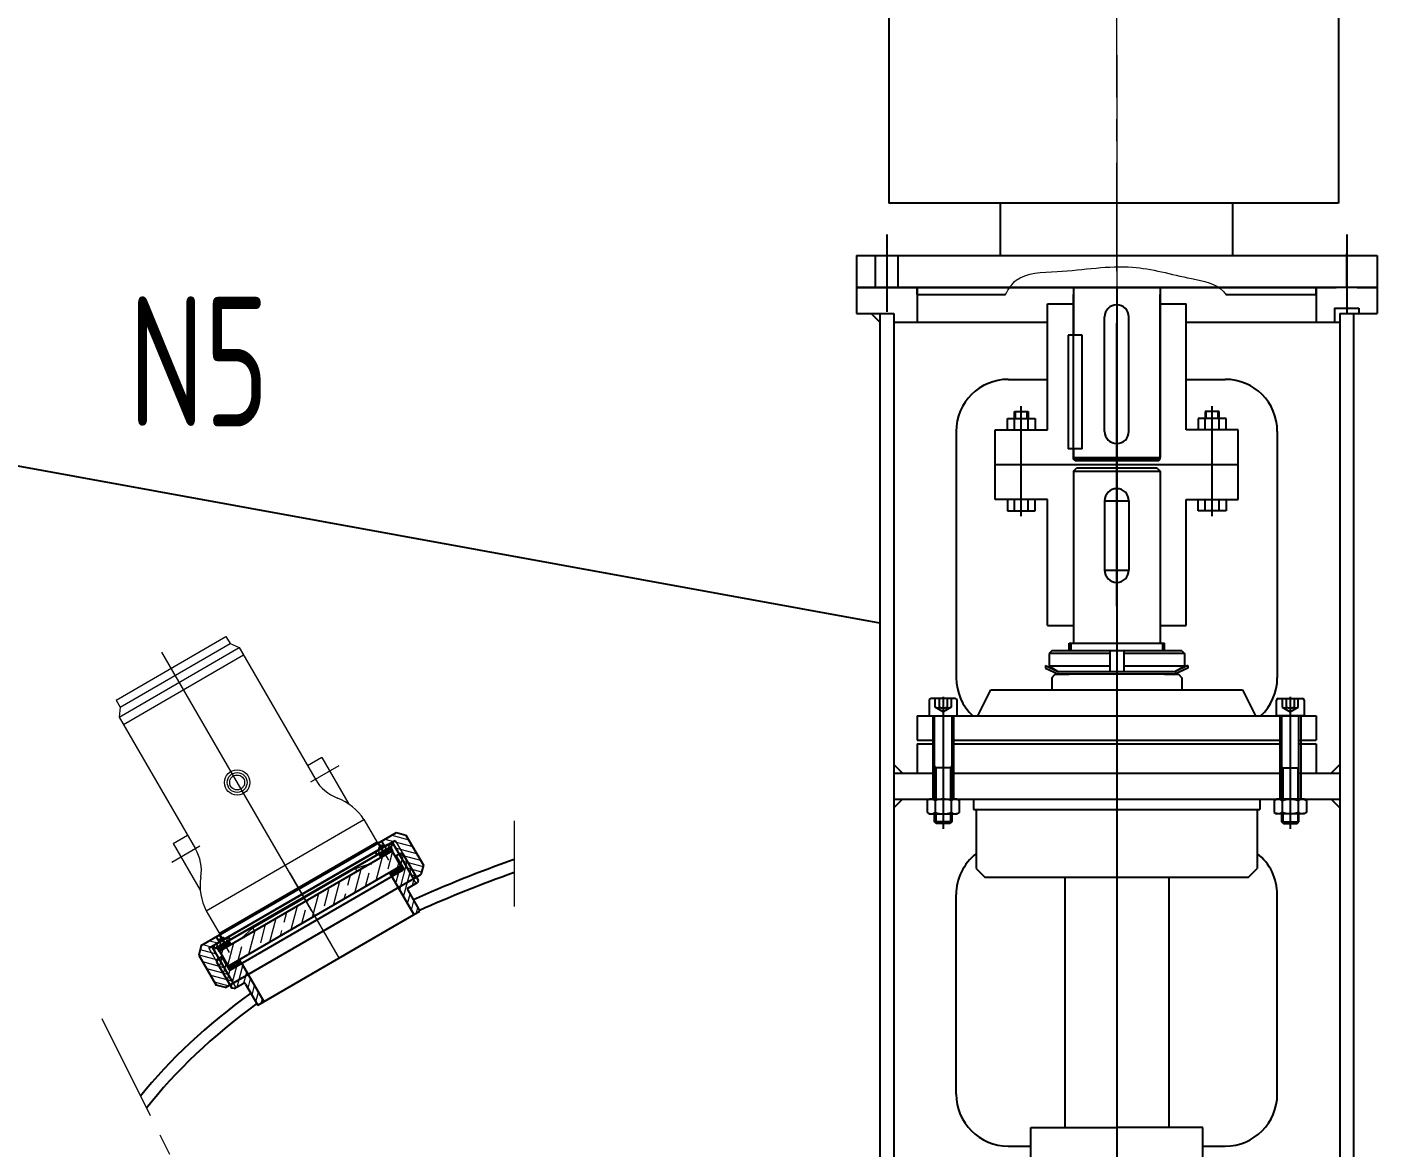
# Model space of a CAD drawing. Header units: millimetres. Extents: x -10 to 6019072, y -115569 to 2.
# Drawn here: x 6007641 to 6008426, y -108500 to -107854 of the extents above; entities that cross this region are included whole.
import ezdxf
from ezdxf.enums import TextEntityAlignment as Align

# ---------------------------------------------------------------- set-up
doc = ezdxf.new("R2010")
doc.units = ezdxf.units.MM
doc.header["$LTSCALE"] = 1000
for name, pattern in [('ACAD_ISO10W100', [18, 12, -3, 0, -3]), ('CENTER', [2, 1.25, -0.25, 0.25, -0.25]), ('CENTERX2', [4, 2.5, -0.5, 0.5, -0.5]), ('DASHED', [0.75, 0.5, -0.25]), ('PHANTOM', [2.5, 1.25, -0.25, 0.25, -0.25, 0.25, -0.25])]:
    doc.linetypes.add(name, pattern=pattern)
doc.layers.get('0').update_dxf_attribs({"lineweight": 25})
for name, color, linetype in [('00', 7, 'Continuous'), ('2', 2, 'DASHED'), ('3', 3, 'Continuous'), ('item', 7, 'Continuous'), ('Layer2', 1, 'ACAD_ISO10W100'), ('Layer3', 2, 'Continuous')]:
    doc.layers.add(name, color=color, linetype=linetype)
for name, color, linetype, lineweight in [('1', 1, 'Continuous', 18), ('1轮廓实线层', 7, 'Continuous', 25), ('3中心线层', 1, 'CENTER', 9), ('4虚线层', 6, 'DASHED', 9), ('5剖面线层', 2, 'Continuous', 9), ('7标注层', 4, 'Continuous', 15), ('9双点划线层', 6, 'PHANTOM', 9), ('CERT', 1, 'CENTERX2', 18), ('FULL', 7, 'Continuous', 25)]:
    doc.layers.add(name, color=color, linetype=linetype, lineweight=lineweight)
doc.styles.add('hz shx', font='gbenor.shx', dxfattribs={"bigfont": 'gbcbig.shx'})
doc.styles.get("Standard").update_dxf_attribs({"font": 'gbenor.shx', "width": 0.707, "bigfont": 'gbcbig.shx'})
doc.dimstyles.new('STANDARD$0', dxfattribs={"dimscale": 50, "dimtxt": 1.5, "dimasz": 1, "dimexe": 0.5, "dimexo": 0.5, "dimgap": 0.5, "dimtad": 1, "dimdec": 1, "dimdsep": 46, "dimtxsty": 'Standard', "dimcen": 0.09, "dimclrd": 2, "dimclre": 2, "dimclrt": 2, "dimadec": 0, "dimazin": 0, "dimtfac": 1, "dimtdec": 1, "dimtmove": 0, "dimatfit": 3, "dimfxl": 0, "dimtolj": 1, "dimtzin": 0, "dimlwd": 13, "dimlwe": 13, "dimarcsym": 0})

# ---------------------------------------------------------------- blocks, each defined once
blk = doc.blocks.new('*U335', base_point=(-71.32, 721.79))
at = {"layer": '00', "color": 4}
for p, q in [((-70.6, 731.03), (-71.32, 729.79)), ((-63.63, 731.03), (-70.6, 731.03)), ((-63.63, 731.03), (-62.92, 729.79)), ((-71.32, 729.79), (-71.32, 713.79)), ((-63.63, 726.41), (-70.6, 726.41)), ((-62.92, 729.79), (-62.92, 713.79)), ((-63.63, 717.17), (-70.6, 717.17)), ((-70.6, 712.55), (-71.32, 713.79)), ((-63.63, 712.55), (-70.6, 712.55)), ((-63.63, 712.55), (-62.92, 713.79))]:
    blk.add_line(p, q, dxfattribs=at)
for centre, radius, start, end in [((-67.23, 728.72), 4.09, 154.38414, 214.38424), ((-67.01, 728.72), 4.09, 325.61576, 25.61586), ((-56.03, 721.79), 15.29, 162.41205, 197.58795), ((-78.2, 721.79), 15.29, 342.41205, 17.58795), ((-67.23, 714.86), 4.09, 145.61576, 205.61586), ((-67.01, 714.86), 4.09, 334.38414, 34.38424)]:
    blk.add_arc(centre, radius, start, end, dxfattribs=at)
at = {"layer": '3', "color": 1}
for q in [(-73, 721.79), (-61.24, 721.79)]:
    blk.add_line((-61.24, 721.79), q, dxfattribs=at)
blk = doc.blocks.new('*U336', base_point=(-82.18, 738.88))
at = {"layer": '00', "color": 4}
for p, q in [((-94.18, 776.38), (-92.68, 777.88)), ((-92.68, 777.88), (-92.68, 771.07)), ((-92.68, 777.88), (-85.36, 777.88)), ((-85.36, 777.88), (-82.18, 772.38)), ((-85.36, 777.88), (-85.36, 771.07)), ((-94.18, 776.38), (-94.18, 701.38)), ((-92.68, 771.07), (-92.68, 767.47)), ((-85.36, 771.07), (-85.36, 767.47)), ((-82.18, 772.38), (-82.18, 705.38)), ((-92.68, 767.47), (-92.68, 742.88)), ((-85.36, 767.47), (-85.36, 742.88)), ((-94.18, 742.88), (-82.18, 742.88)), ((-94.18, 734.88), (-82.18, 734.88)), ((-92.68, 734.88), (-92.68, 710.28)), ((-85.36, 734.88), (-85.36, 710.28)), ((-92.68, 710.28), (-92.68, 706.68)), ((-92.68, 706.68), (-92.68, 699.88)), ((-85.36, 710.28), (-85.36, 706.68)), ((-85.36, 706.68), (-85.36, 699.88)), ((-85.36, 706.68), (-85.36, 706.68)), ((-94.18, 701.38), (-92.68, 699.88)), ((-92.68, 699.88), (-85.36, 699.88)), ((-85.36, 699.88), (-82.18, 705.38))]:
    blk.add_line(p, q, dxfattribs=at)
at = {"layer": '3', "color": 1}
blk.add_line((-97.78, 738.88), (-78.58, 738.88), dxfattribs=at)
blk = doc.blocks.new('*D518')
at = {"layer": '5剖面线层', "color": 2, "lineweight": 13, "transparency": 16777216}
for p, q in [((6008104.62, -107267.35), (6006719.7, -107267.35)), ((6006744.7, -107317.35), (6006744.7, -111935.65)), ((6007628.56, -111985.65), (6006719.7, -111985.65))]:
    blk.add_line(p, q, dxfattribs=at)
at = {"layer": '5剖面线层', "color": 2, "transparency": 16777216}
for points in [[(6006736.37, -107317.35), (6006753.03, -107317.35), (6006744.7, -107267.35)], [(6006736.37, -111935.65), (6006753.03, -111935.65), (6006744.7, -111985.65)]]:
    blk.add_solid(points, dxfattribs=at)
at = {"layer": 'Defpoints', "color": 0, "transparency": 16777216}
for p in [(6008129.62, -107267.35), (6006744.7, -111985.65), (6007653.56, -111985.65)]:
    blk.add_point(p, dxfattribs=at)
at = {"layer": '5剖面线层', "color": 2, "transparency": 16777216, "insert": (6006682.2, -109626.5), "char_height": 75, "attachment_point": 5, "rotation": 90}
blk.add_mtext('\\A1;4718.3', dxfattribs=at)
blk = doc.blocks.new('A$C5CCE1A5E')
blk.add_open_spline([(96.89, 96), (98.52, 99.26), (104.82, 108.65), (134.43, 108.62), (167.35, 114.88), (198.15, 105.74), (218.97, 102.32), (223.26, 96.65), (223.7, 96)], degree=3, knots=[8.69001, 8.69001, 8.69001, 8.69001, 19.311308, 43.444759, 86.947399, 121.571506, 141.205273, 143.601837, 143.601837, 143.601837, 143.601837])
at = {"layer": 'Layer3'}
for p, q in [((0, 815.35), (21.6, 836.95)), ((21.6, 836.95), (296.64, 836.95)), ((296.64, 836.95), (318.24, 815.35)), ((0, 815.35), (0, 676.19)), ((318.24, 815.35), (318.24, 676.19)), ((106.12, 552.48), (106.12, 690.26)), ((222.05, 690.26), (106.12, 690.26)), ((222.05, 552.48), (222.05, 690.26)), ((0, 676.19), (106.12, 676.19)), ((3.25, 676.19), (3.25, 331.71)), ((34.41, 331.71), (34.41, 676.19)), ((84.6, 331.71), (84.6, 676.19)), ((222.05, 676.19), (318.24, 676.19)), ((233.64, 331.71), (233.64, 676.19)), ((283.82, 331.71), (283.82, 676.19)), ((314.98, 676.19), (314.98, 331.71)), ((106.12, 552.48), (222.05, 552.48)), ((139.38, 331.71), (139.38, 552.48)), ((178.86, 331.71), (178.86, 552.48)), ((3.25, 331.71), (314.98, 331.71)), ((29.59, 309.17), (29.59, 331.71)), ((288.64, 309.17), (288.64, 331.71)), ((11.16, 290.44), (11.16, 309.17)), ((11.16, 309.17), (307.08, 309.17)), ((307.08, 290.44), (307.08, 309.17)), ((11.16, 290.44), (272.08, 290.44)), ((307.08, 290.44), (159.12, 290.44)), ((29.52, 277.45), (29.52, 148.54)), ((29.52, 277.45), (288.72, 277.45)), ((288.72, 277.45), (288.72, 148.54)), ((41.38, 148.54), (29.52, 148.54)), ((288.72, 148.54), (41.38, 148.54)), ((93.95, 118.5), (93.95, 148.54)), ((227.91, 118.5), (227.91, 148.54)), ((10.93, 118.5), (310.93, 118.5)), ((10.93, 118.5), (10.93, 100)), ((21.93, 100), (21.93, 118.5)), ((34.93, 100), (34.93, 118.5)), ((310.93, 118.5), (310.93, 100)), ((45.93, 100), (10.93, 100)), ((45.93, 100), (34.93, 100)), ((45.93, 100), (45.93, 96)), ((45.93, 96), (96.89, 96)), ((219.78, 100), (99.22, 100)), ((135.93, 100), (135.93, 72.5)), ((185.93, 100), (185.93, 2)), ((223.7, 96), (275.93, 96)), ((310.93, 100), (275.93, 100)), ((310.93, 100), (275.93, 100)), ((275.93, 100), (275.93, 96)), ((275.93, 99), (275.93, 96)), ((132.93, 72.5), (132.93, 7)), ((140.93, 72.5), (132.93, 72.5)), ((140.93, 7), (140.93, 72.5)), ((140.93, 7), (132.93, 7)), ((135.93, 7), (135.93, 2)), ((135.93, 2), (137.93, 0)), ((135.93, 2), (185.93, 2)), ((183.93, 0), (137.93, 0)), ((183.93, 0), (137.93, 0)), ((185.93, 2), (183.93, 0))]:
    blk.add_line(p, q, dxfattribs=at)
for points in [[(51.08, 277.45), (51.08, 290.44), (267.16, 290.44)], [(267.16, 277.45), (267.16, 290.44), (51.08, 290.44)]]:
    blk.add_lwpolyline(points, dxfattribs=at)
at = {"layer": 'Layer3', "insert": (141.52, 571.3), "char_height": 43.2, "width": 252, "attachment_point": 1, "rotation": 90, "line_spacing_factor": 1.2, "style": 'hz shx'}
blk.add_mtext('{\\fSwis721 BdCnOul BT|b0|i0|c0|p82;SEW}', dxfattribs=at)
blk = doc.blocks.new('A$C7A2A278A')
at = {"layer": '5剖面线层', "ltscale": 0.2}
h = blk.add_hatch(dxfattribs=at)
h.set_pattern_fill('ANSI31', color=256, angle=90, style=0)
h.set_pattern_definition([(135, (-20158.9476, -10049.5517), (-2.24506403, -2.24506403), [])])
h.paths.add_polyline_path([(7, 42.73), (14, 42.73), (14, 46.23), (4, 46.23), (0, 42.23), (0, 22.23), (4, 18.23), (7, 18.23)])
h.paths.add_polyline_path([(7, 18.23), (9, 18.23), (9, 42.73), (7, 42.73)], flags=17)
h.paths.add_polyline_path([(129, 18.23), (131, 18.23), (131, 42.73), (129, 42.73)])
h.paths.add_polyline_path([(131, 18.23), (134, 18.23), (138, 22.23), (138, 42.23), (134, 46.23), (124, 46.23), (124, 42.73), (131, 42.73)])
at = {"layer": '7标注层', "ltscale": 0.2}
for p, q in [((7, 42.73), (7, 18.23)), ((131, 42.73), (131, 18.23))]:
    blk.add_line(p, q, dxfattribs=at)
at = {"layer": 'CERT', "ltscale": 0.25}
blk.add_line((69, 56.78), (69, 0), dxfattribs=at)
at = {"layer": 'FULL'}
for p, q in [((4, 46.23), (0, 42.23)), ((0, 42.23), (0, 22.23)), ((4, 46.23), (134, 46.23)), ((7, 42.73), (131, 42.73)), ((9, 42.73), (9, 18.23)), ((14, 46.23), (14, 42.73)), ((124, 46.23), (124, 42.73)), ((129, 42.73), (129, 18.23)), ((134, 46.23), (138, 42.23)), ((138, 42.23), (138, 22.23)), ((4, 18.23), (0, 22.23)), ((4, 18.23), (134, 18.23)), ((138, 22.23), (134, 18.23))]:
    blk.add_line(p, q, dxfattribs=at)
blk = doc.blocks.new('A$C3FC10D66')
at = {"layer": '5剖面线层', "ltscale": 0.2}
h = blk.add_hatch(dxfattribs=at)
h.set_pattern_fill('ANSI31', color=256, scale=0.5, style=0)
h.set_pattern_definition([(45, (-20471.7862, -10076.5613), (-1.12253202, 1.12253202), [])])
h.paths.add_polyline_path([(6, 6.03), (6, 9.53, 0.414214), (4.5, 8.03), (0, 8.03), (0, 6.03)])
h.paths.add_polyline_path([(10, 6.03), (10, 8.03), (7.5, 8.03, 0.414214), (6, 9.53), (6, 6.03)])
h.paths.add_polyline_path([(108, 8.03), (108, 6.03), (112.02, 6.03), (112.02, 9.53, 0.418491), (110.5, 8.03)])
h.paths.add_polyline_path([(118, 6.03), (118, 8.03), (113.5, 8.03, 0.409949), (112.02, 9.53), (112.02, 6.03)])
at = {"layer": 'CERT', "ltscale": 0.25}
for p, q in [((6, 12.27), (6, 0)), ((59, 13.04), (59, 0.77)), ((112.02, 12.27), (112.02, 0))]:
    blk.add_line(p, q, dxfattribs=at)
at = {"layer": 'FULL'}
for p, q in [((0, 8.03), (4.5, 8.03)), ((0, 6.03), (0, 8.03)), ((7.5, 8.03), (110.5, 8.03)), ((10, 6.03), (10, 8.03)), ((108, 6.03), (108, 8.03)), ((113.5, 8.03), (118, 8.03)), ((118, 6.03), (118, 8.03)), ((0, 6.03), (118, 6.03))]:
    blk.add_line(p, q, dxfattribs=at)
for centre, start in [((6, 8.03), 0), ((112, 8.03), 360)]:
    blk.add_arc(centre, 1.5, start, 180, dxfattribs=at)
blk = doc.blocks.new('A$C40E8631B')
at = {"layer": '4虚线层', "ltscale": 0.2}
for p, q in [((21.51, 8.09), (12.58, 6.22)), ((21.51, 6.22), (21.51, 8.09)), ((21.51, 8.09), (55.69, 8.09)), ((89.87, 8.09), (55.69, 8.09)), ((89.87, 6.22), (89.87, 8.09)), ((89.87, 8.09), (98.8, 6.22))]:
    blk.add_line(p, q, dxfattribs=at)
at = {"layer": '7标注层', "ltscale": 0.2}
for p, q in [((19.1, 161.22), (92.28, 161.22)), ((19.1, 161.22), (19.1, 156.59)), ((92.28, 161.22), (92.28, 156.59)), ((19.1, 156.59), (15.69, 151.96)), ((15.69, 151.96), (15.69, 64.22)), ((15.69, 151.96), (95.69, 151.96)), ((15.69, 151.96), (15.69, 146.98)), ((19.1, 156.59), (92.28, 156.59)), ((92.28, 156.59), (95.69, 151.96)), ((95.69, 151.96), (95.69, 63.44)), ((95.69, 151.96), (95.69, 146.98)), ((15.69, 146.98), (95.69, 146.98)), ((6.19, 73.22), (6.19, 42.1)), ((6.19, 73.22), (15.69, 73.22)), ((105.19, 73.22), (95.69, 73.22)), ((105.19, 73.22), (105.19, 42.1)), ((3.19, 30.12), (3.19, 6.22)), ((3.19, 30.12), (108.19, 30.12)), ((108.19, 30.12), (108.19, 6.22)), ((3.19, 15.34), (108.19, 15.34)), ((3.19, 6.22), (108.19, 6.22)), ((16.82, 6.22), (22.59, 6.22))]:
    blk.add_line(p, q, dxfattribs=at)
for radius in [7.31, 5.71, 4.29]:
    blk.add_circle((55.69, 85.22), radius, dxfattribs=at)
for centre, radius, start, end in [((-8.61, 63.83), 24.3, 320.71203, 0.91131), ((119.99, 63.83), 24.3, 179.08869, 219.28797), ((34.48, 28.65), 31.33, 140.81603, 177.30418), ((76.89, 28.65), 31.33, 2.69582, 39.18397)]:
    blk.add_arc(centre, radius, start, end, dxfattribs=at)
at = {"layer": 'CERT', "ltscale": 0.25}
for p, q in [((55.69, 172.09), (55.69, 0)), ((18.77, 64.22), (0, 64.22)), ((92.6, 64.22), (111.38, 64.22))]:
    blk.add_line(p, q, dxfattribs=at)

msp = doc.modelspace()

# ---------------------------------------------------------------- hatches: boundary and pattern name
at = {"layer": '5剖面线层', "ltscale": 0.2}
h = msp.add_hatch(dxfattribs=at)
h.set_pattern_fill('ANSI37', color=256, scale=0.25, angle=30.07781, style=0)
h.set_pattern_definition([(345.0778087, (5985340.36465, -109410.57475), (-0.20439623, -0.766981906), []), (255.0778087, (5985340.36465, -109410.57475), (-0.766981906, 0.20439623), [])])
h.paths.add_polyline_path([(6007758.42, -108383.08), (6007751.5, -108387.09), (6007750.5, -108385.36, -0.414214), (6007750.68, -108384.68), (6007757.17, -108380.92)])
h.paths.add_polyline_path([(6007851.88, -108328.95), (6007844.96, -108332.96), (6007843.7, -108330.8), (6007850.19, -108327.04, -0.414214), (6007850.88, -108327.22)])
h = msp.add_hatch(dxfattribs=at)
h.set_pattern_fill('ANSI31', color=256, angle=30.07781, style=0)
h.set_pattern_definition([(75.077809, (5995587.165, -127103.023), (-3.0679276, 0.8175849), [])])
h.paths.add_polyline_path([(6007751.52, -108391.12), (6007750.66, -108391.62), (6007750.29, -108392.99), (6007759.06, -108408.13), (6007760.43, -108408.5), (6007761.3, -108408)])
h.paths.add_polyline_path([(6007761.3, -108408), (6007765.62, -108405.49, -0.414214), (6007766.99, -108405.85), (6007774.01, -108417.97), (6007777.47, -108415.96), (6007764.94, -108394.33, 0.414214), (6007764.25, -108394.15), (6007758.2, -108397.66, -0.414214), (6007757.51, -108397.47), (6007753.25, -108390.12), (6007751.52, -108391.12)])
h.paths.add_polyline_path([(6007860.81, -108350.36), (6007865.14, -108347.85), (6007855.36, -108330.98), (6007853.63, -108331.98), (6007857.89, -108339.34, -0.414214), (6007857.71, -108340.02), (6007851.65, -108343.53, 0.414214), (6007851.47, -108344.21), (6007864, -108365.85), (6007867.46, -108363.84), (6007860.45, -108351.73, -0.414214)])
h.paths.add_polyline_path([(6007865.14, -108347.85), (6007866, -108347.35), (6007866.37, -108345.99), (6007857.6, -108330.84), (6007856.23, -108330.48), (6007855.36, -108330.98)])
h.paths.add_polyline_path([(6007764.96, -108420.6), (6007765.39, -108406.04), (6007755.11, -108405.73), (6007754.68, -108420.29)], flags=9)
h = msp.add_hatch(dxfattribs=at)
h.set_pattern_fill('JIS_STN_1E', color=256, scale=10, angle=30.07781, style=0)
h.set_pattern_definition([(75.07781, (5995715.949, -127325.386), (-9.662764, 2.5750706), []), (75.07781, (5995722.05, -127321.852), (-9.662764, 2.5750706), [10, -5])])
h.paths.add_polyline_path([(6007751.93, -108386.84), (6007756.94, -108395.49), (6007806.7, -108366.68), (6007801.69, -108358.02)])
h.paths.add_polyline_path([(6007801.69, -108358.02), (6007806.7, -108366.68), (6007856.46, -108337.86), (6007851.45, -108329.2)])
h = msp.add_hatch(dxfattribs=at)
h.set_pattern_fill('ANSI37', color=256, scale=0.25, angle=30.07781, style=0)
h.set_pattern_definition([(75.0778087, (5995715.9491, -127325.3855), (-0.766981906, 0.20439623), []), (165.0778087, (5995715.9491, -127325.3855), (-0.20439623, -0.766981906), [])])
h.paths.add_polyline_path([(6007756.51, -108395.74), (6007757.51, -108397.47, 0.414214), (6007758.2, -108397.66), (6007764.69, -108393.9), (6007763.43, -108391.73)])
h.paths.add_polyline_path([(6007849.97, -108341.62), (6007851.22, -108343.78), (6007857.71, -108340.02, 0.414214), (6007857.89, -108339.34), (6007856.89, -108337.61)])

# ---------------------------------------------------------------- linework, layer by layer
for p, q in [((6008127.45, -108019.3), (6008132.45, -108024.3)), ((6008242.53, -108209.3), (6008242.53, -108213.8)), ((6008295.37, -108209.3), (6008295.37, -108213.8)), ((6008140.45, -108279.3), (6008145.45, -108284.3)), ((6008397.45, -108279.3), (6008392.45, -108284.3)), ((6008140.43, -108304.27), (6008145.44, -108299.27)), ((6008397.46, -108304.27), (6008392.46, -108299.27))]:
    msp.add_line(p, q)
at = {"layer": '00'}
for p, q in [((6008153.95, -108004.3), (6008118.95, -108004.3)), ((6008153.95, -108008.3), (6008153.95, -108004.3)), ((6008268.95, -108004.3), (6008153.95, -108004.3)), ((6008383.95, -108004.3), (6008268.95, -108004.3)), ((6008383.95, -108008.3), (6008383.95, -108004.3)), ((6008395.45, -108004.3), (6008383.95, -108004.3)), ((6008418.95, -108004.3), (6008407.45, -108004.3)), ((6008243.95, -108103.3), (6008243.95, -108008.3)), ((6008293.95, -108103.3), (6008293.95, -108008.3)), ((6008261.95, -108087.3), (6008261.95, -108021.3)), ((6008275.95, -108087.3), (6008275.95, -108021.3)), ((6008244.95, -108104.3), (6008243.95, -108103.3)), ((6008293.95, -108103.3), (6008243.95, -108103.3)), ((6008292.95, -108104.3), (6008244.95, -108104.3)), ((6008292.95, -108104.3), (6008293.95, -108103.3))]:
    msp.add_line(p, q, dxfattribs=at)
at = {"layer": '00', "color": 4}
for p, q in [((6008228.95, -108086.46), (6008228.95, -108013.67)), ((6008308.95, -108086.46), (6008308.95, -108013.67)), ((6008209.95, -108079.82), (6008209.95, -108075.82)), ((6008209.95, -108075.82), (6008217.95, -108075.82)), ((6008217.95, -108075.82), (6008217.95, -108079.82)), ((6008319.95, -108075.82), (6008319.95, -108079.82)), ((6008327.95, -108075.82), (6008319.95, -108075.82)), ((6008327.95, -108079.82), (6008327.95, -108075.82)), ((6008205.95, -108086.46), (6008205.95, -108079.82)), ((6008205.95, -108079.82), (6008221.95, -108079.82)), ((6008209.95, -108086.46), (6008209.95, -108079.82)), ((6008217.95, -108086.46), (6008217.95, -108079.82)), ((6008221.95, -108079.82), (6008221.95, -108086.46)), ((6008315.95, -108079.82), (6008315.95, -108086.46)), ((6008331.95, -108079.82), (6008315.95, -108079.82)), ((6008319.95, -108086.46), (6008319.95, -108079.82)), ((6008327.95, -108086.46), (6008327.95, -108079.82)), ((6008331.95, -108086.46), (6008331.95, -108079.82)), ((6008198.95, -108126.46), (6008198.95, -108086.46)), ((6008198.95, -108086.46), (6008228.95, -108086.46)), ((6008338.95, -108086.46), (6008308.95, -108086.46)), ((6008338.95, -108126.46), (6008338.95, -108086.46)), ((6008198.95, -108106.46), (6008338.95, -108106.46)), ((6008228.95, -108126.46), (6008198.95, -108126.46)), ((6008205.95, -108126.46), (6008205.95, -108133.1)), ((6008209.95, -108133.1), (6008209.95, -108126.46)), ((6008217.95, -108133.1), (6008217.95, -108126.46)), ((6008221.95, -108133.1), (6008221.95, -108126.46)), ((6008228.95, -108199.24), (6008228.95, -108126.46)), ((6008308.95, -108199.24), (6008308.95, -108126.46)), ((6008308.95, -108126.46), (6008338.95, -108126.46)), ((6008315.95, -108133.1), (6008315.95, -108126.46)), ((6008319.95, -108133.1), (6008319.95, -108126.46)), ((6008327.95, -108133.1), (6008327.95, -108126.46)), ((6008331.95, -108126.46), (6008331.95, -108133.1)), ((6008205.95, -108133.1), (6008221.95, -108133.1)), ((6008331.95, -108133.1), (6008315.95, -108133.1)), ((6008227.95, -108222.31), (6008227.95, -108223.81)), ((6008227.95, -108222.31), (6008235.45, -108225.8)), ((6008227.95, -108223.81), (6008235.45, -108227.3)), ((6008244.95, -108225.8), (6008235.45, -108225.8)), ((6008302.45, -108225.8), (6008244.95, -108225.8)), ((6008309.95, -108222.31), (6008302.45, -108225.8)), ((6008309.95, -108223.81), (6008302.45, -108227.3)), ((6008302.45, -108225.8), (6008302.45, -108225.8)), ((6008309.95, -108222.31), (6008309.95, -108223.81)), ((6008302.45, -108227.3), (6008235.45, -108227.3)), ((6008175.95, -108241.3), (6008161.95, -108241.3)), ((6008361.95, -108241.3), (6008375.95, -108241.3)), ((6008173.95, -108281.3), (6008163.95, -108281.3)), ((6008363.95, -108281.3), (6008373.95, -108281.3)), ((6008173.95, -108312.3), (6008163.95, -108312.3)), ((6008363.95, -108312.3), (6008373.95, -108312.3))]:
    msp.add_line(p, q, dxfattribs=at)
at = {"layer": '00', "color": 1, "linetype": 'CENTER'}
for p, q in [((6008168.95, -108240.3), (6008168.95, -108316.3)), ((6008368.95, -108240.3), (6008368.95, -108316.3))]:
    msp.add_line(p, q, dxfattribs=at)
at = {"layer": '00', "color": 4, "linetype": 'Continuous'}
for p, q in [((6008160.95, -108242.3), (6008160.95, -108251.3)), ((6008176.95, -108251.3), (6008176.95, -108242.3)), ((6008360.95, -108251.3), (6008360.95, -108242.3)), ((6008376.95, -108242.3), (6008376.95, -108251.3)), ((6008160.95, -108251.3), (6008176.95, -108251.3)), ((6008163.95, -108299.3), (6008163.95, -108251.3)), ((6008173.95, -108251.3), (6008173.95, -108299.3)), ((6008376.95, -108251.3), (6008360.95, -108251.3)), ((6008363.95, -108251.3), (6008363.95, -108299.3)), ((6008373.95, -108299.3), (6008373.95, -108251.3)), ((6008163.95, -108312.3), (6008163.95, -108307.7)), ((6008164.95, -108313.3), (6008163.95, -108312.3)), ((6008173.95, -108312.3), (6008172.95, -108313.3)), ((6008173.95, -108307.7), (6008173.95, -108312.3)), ((6008363.95, -108307.7), (6008363.95, -108312.3)), ((6008363.95, -108312.3), (6008364.95, -108313.3)), ((6008372.95, -108313.3), (6008373.95, -108312.3)), ((6008373.95, -108312.3), (6008373.95, -108307.7)), ((6008172.95, -108313.3), (6008164.95, -108313.3)), ((6008364.95, -108313.3), (6008372.95, -108313.3))]:
    msp.add_line(p, q, dxfattribs=at)
at = {"layer": '00', "color": 7, "linetype": 'Continuous'}
for p, q in [((6008164.7, -108281.3), (6008164.7, -108299.3)), ((6008173.2, -108281.3), (6008173.2, -108299.3)), ((6008364.7, -108281.3), (6008364.7, -108299.3)), ((6008373.2, -108281.3), (6008373.2, -108299.3)), ((6008164.7, -108307.7), (6008164.7, -108313.05)), ((6008173.2, -108307.7), (6008173.2, -108313.05)), ((6008364.7, -108307.7), (6008364.7, -108313.05)), ((6008373.2, -108307.7), (6008373.2, -108313.05))]:
    msp.add_line(p, q, dxfattribs=at)
at = {"layer": '00'}
for centre, start, end in [((6008268.95, -108021.3), 0, 180), ((6008268.95, -108087.3), 180, 0)]:
    msp.add_arc(centre, 7, start, end, dxfattribs=at)
at = {"layer": '00', "color": 4}
for centre, start, end in [((6008161.95, -108242.3), 90, 180), ((6008175.95, -108242.3), 0, 90), ((6008361.95, -108242.3), 90, 180), ((6008375.95, -108242.3), 0, 90)]:
    msp.add_arc(centre, 1, start, end, dxfattribs=at)
at = {"layer": '1', "color": 7}
for p, q in [((6008210.75, -108079.82), (6008210.75, -108075.82)), ((6008217.15, -108079.82), (6008217.15, -108075.82)), ((6008320.75, -108079.82), (6008320.75, -108075.82)), ((6008327.15, -108079.82), (6008327.15, -108075.82)), ((6008163.95, -108280), (6008164.7, -108281.3)), ((6008173.2, -108281.3), (6008173.95, -108280)), ((6008364.7, -108281.3), (6008363.95, -108280)), ((6008373.95, -108280), (6008373.2, -108281.3))]:
    msp.add_line(p, q, dxfattribs=at)
at = {"layer": '1轮廓实线层'}
for major_axis, ratio, start_param, end_param in [((-607.33, 0), 0.506079, -0.962182, -0.840249), ((-599.95, 0), 0.5, -0.953579, -0.837152), ((-607.33, 0), 0.506079, -0.606638, -0.386467), ((-599.95, 0), 0.5, -0.59913, -0.371395)]:
    msp.add_ellipse((6008268.95, -108586.25), major_axis=major_axis, ratio=ratio, start_param=start_param, end_param=end_param, dxfattribs=at)
at = {"layer": '2', "color": 2}
for p, q in [((6008164.33, -108246.3), (6008164.33, -108241.3)), ((6008166.64, -108241.3), (6008166.64, -108246.3)), ((6008171.26, -108241.3), (6008171.26, -108246.3)), ((6008173.57, -108241.3), (6008173.57, -108246.3)), ((6008364.33, -108241.3), (6008364.33, -108246.3)), ((6008366.64, -108241.3), (6008366.64, -108246.3)), ((6008371.26, -108241.3), (6008371.26, -108246.3)), ((6008373.57, -108246.3), (6008373.57, -108241.3)), ((6008168.95, -108248.97), (6008164.33, -108246.3)), ((6008164.33, -108246.3), (6008164.33, -108246.3)), ((6008173.57, -108246.3), (6008168.95, -108248.97)), ((6008364.33, -108246.3), (6008368.95, -108248.97)), ((6008368.95, -108248.97), (6008373.57, -108246.3)), ((6008373.57, -108246.3), (6008373.57, -108246.3))]:
    msp.add_line(p, q, dxfattribs=at)
for centre, radius, start, end in [((6008165.48, -108244.68), 1.99, 234.51065, 305.48935), ((6008168.95, -108239.27), 7.4, 251.81945, 288.18055), ((6008172.41, -108244.68), 1.99, 234.51065, 305.48935), ((6008365.48, -108244.68), 1.99, 234.51065, 305.48935), ((6008368.95, -108239.27), 7.4, 251.81945, 288.18055), ((6008372.41, -108244.68), 1.99, 234.51065, 305.48935)]:
    msp.add_arc(centre, radius, start, end, dxfattribs=at)
at = {"layer": '3', "color": 1}
for p, q in [((6008136.44, -107973.71), (6008136.45, -108018.41)), ((6008401.45, -107973.7), (6008401.45, -108018.4)), ((6008268.95, -108188.04), (6008268.95, -108024.87)), ((6008213.95, -108136.1), (6008213.95, -108072.82)), ((6008323.95, -108136.1), (6008323.95, -108072.82))]:
    msp.add_line(p, q, dxfattribs=at)
at = {"layer": '3'}
msp.add_line((6008401.45, -108004.3), (6008401.45, -107984.8), dxfattribs=at)
msp.add_line((6008401.45, -108004.3), (6008401.45, -107984.8), dxfattribs=at)
msp.add_line((6008401.45, -108004.3), (6008401.45, -107984.8), dxfattribs=at)
msp.add_line((6008401.45, -108004.3), (6008401.45, -107984.8), dxfattribs=at)
at = {"layer": '3中心线层', "ltscale": 0.05}
msp.add_line((6008268.95, -111794.9), (6008268.95, -107381.51), dxfattribs=at)
at = {"layer": '7标注层', "color": 3, "ltscale": 0.001}
msp.add_line((6008351.95, -108284.3), (6008360.67, -108284.3), dxfattribs=at)
at = {"layer": '7标注层', "ltscale": 0.2}
for p, q in [((6007850.88, -108327.22), (6007851.88, -108328.95)), ((6007855.36, -108330.98), (6007865.14, -108347.85)), ((6007750.5, -108385.36), (6007751.5, -108387.09)), ((6007751.52, -108391.12), (6007761.3, -108408))]:
    msp.add_line(p, q, dxfattribs=at)
at = {"layer": '9双点划线层', "ltscale": 0.05}
for p, q in [((6007921.72, -108311.72), (6007921.72, -108361.16)), ((6007684.06, -108425.74), (6007728.87, -108515.29))]:
    msp.add_line(p, q, dxfattribs=at)
at = {"layer": 'CERT', "lineweight": 15}
msp.add_line((6008268.95, -107870.46), (6008268.95, -108624.7), dxfattribs=at)
at = {"layer": 'FULL'}
for p, q in [((6007749.68, -108382.95), (6007849.19, -108325.31)), ((6007750.68, -108384.68), (6007850.19, -108327.04)), ((6007751.5, -108387.09), (6007851.88, -108328.95)), ((6007843.7, -108330.8), (6007844.96, -108332.96)), ((6007851.45, -108329.2), (6007856.46, -108337.86)), ((6007853.2, -108332.23), (6007856.23, -108330.48)), ((6007853.63, -108331.98), (6007857.89, -108339.34)), ((6007856.23, -108330.48), (6007857.6, -108330.84)), ((6007857.6, -108330.84), (6007866.37, -108345.99)), ((6007756.51, -108395.74), (6007856.89, -108337.61)), ((6007758.2, -108397.66), (6007857.71, -108340.02)), ((6007851.22, -108343.78), (6007849.97, -108341.62)), ((6007851.47, -108344.21), (6007864, -108365.85)), ((6007860.45, -108351.73), (6007867.46, -108363.84)), ((6007860.81, -108350.36), (6007866, -108347.35)), ((6007866.37, -108345.99), (6007866, -108347.35)), ((6007774.01, -108417.97), (6007867.46, -108363.84)), ((6007757.17, -108380.92), (6007758.42, -108383.08)), ((6007750.66, -108391.62), (6007753.69, -108389.87)), ((6007751.93, -108386.84), (6007756.94, -108395.49)), ((6007753.25, -108390.12), (6007757.51, -108397.47)), ((6007753.25, -108390.12), (6007757.51, -108397.47)), ((6007750.66, -108391.62), (6007750.29, -108392.99)), ((6007750.29, -108392.99), (6007759.06, -108408.13)), ((6007764.69, -108393.9), (6007763.43, -108391.73)), ((6007764.94, -108394.33), (6007777.47, -108415.96)), ((6007760.43, -108408.5), (6007765.62, -108405.49)), ((6007766.99, -108405.85), (6007774.01, -108417.97)), ((6007760.43, -108408.5), (6007759.06, -108408.13))]:
    msp.add_line(p, q, dxfattribs=at)
for centre, radius, start, end in [((6007850.44, -108327.47), 0.5, 30.07781, 120.07781), ((6007851.9, -108343.96), 0.5, 120.07781, 210.07781), ((6007857.46, -108339.59), 0.5, 300.07781, 30.07781), ((6007861.31, -108351.23), 1, 120.07781, 210.07781), ((6007750.93, -108385.11), 0.5, 120.07781, 210.07781), ((6007757.95, -108397.22), 0.5, 210.07781, 300.07781), ((6007764.5, -108394.58), 0.5, 30.07781, 120.07781), ((6007766.12, -108406.35), 1, 30.07781, 120.07781)]:
    msp.add_arc(centre, radius, start, end, dxfattribs=at)
at = {"layer": 'item', "color": 1, "linetype": 'Continuous', "ltscale": 10}
msp.add_line((6008132.45, -108197.8), (6007054.47, -108001.38), dxfattribs=at)
at = {"layer": 'Layer2'}
for p, q in [((6008268.95, -108004.3), (6008268.95, -108621.91)), ((6008401.45, -108004.3), (6008401.45, -108019.3)), ((6008261.95, -108127.3), (6008275.95, -108127.3)), ((6008261.95, -108167.3), (6008275.95, -108167.3)), ((6008168.95, -108253.3), (6008168.95, -108267.3)), ((6008368.95, -108253.3), (6008368.95, -108267.3)), ((6008168.95, -108267.3), (6008168.95, -108284.3)), ((6008368.95, -108267.3), (6008368.95, -108284.3)), ((6008168.95, -108284.3), (6008168.95, -108299.3)), ((6008368.95, -108284.3), (6008368.95, -108299.3))]:
    msp.add_line(p, q, dxfattribs=at)
at = {"layer": 'Layer3'}
for p, q in [((6008118.95, -108004.3), (6008118.95, -108019.3)), ((6008118.95, -108004.3), (6008395.45, -108004.3)), ((6008153.95, -108004.3), (6008153.95, -108024.3)), ((6008383.95, -108004.3), (6008383.95, -108024.3)), ((6008407.45, -108004.3), (6008418.95, -108004.3)), ((6008418.95, -108004.3), (6008418.95, -108019.3)), ((6008118.95, -108019.3), (6008140.45, -108019.3)), ((6008132.45, -108019.3), (6008132.45, -108535.3)), ((6008140.45, -108019.3), (6008140.45, -108548.3)), ((6008394.45, -108016.3), (6008408.45, -108016.3)), ((6008394.45, -108016.3), (6008394.45, -108024.3)), ((6008397.45, -108019.3), (6008397.45, -108548.3)), ((6008397.45, -108019.3), (6008418.95, -108019.3)), ((6008405.45, -108019.3), (6008405.45, -108535.3)), ((6008408.45, -108016.3), (6008408.45, -108019.3)), ((6008140.45, -108024.3), (6008228.95, -108024.3)), ((6008308.95, -108024.3), (6008397.45, -108024.3)), ((6008206.45, -108057.3), (6008228.95, -108057.3)), ((6008308.95, -108057.3), (6008331.45, -108057.3)), ((6008176.45, -108087.3), (6008176.45, -108229.3)), ((6008361.45, -108087.3), (6008361.45, -108229.3)), ((6008243.95, -108110.3), (6008245.95, -108108.3)), ((6008245.95, -108108.3), (6008291.95, -108108.3)), ((6008291.95, -108108.3), (6008293.95, -108110.3)), ((6008243.95, -108110.3), (6008243.95, -108209.3)), ((6008293.95, -108110.3), (6008293.95, -108209.3)), ((6008261.95, -108127.3), (6008261.95, -108167.3)), ((6008275.95, -108127.3), (6008275.95, -108167.3)), ((6008241.45, -108209.3), (6008296.45, -108209.3)), ((6008231.45, -108229.3), (6008233.45, -108227.3)), ((6008231.45, -108229.3), (6008231.45, -108236.3)), ((6008233.45, -108227.3), (6008241.45, -108227.3)), ((6008296.45, -108227.3), (6008304.45, -108227.3)), ((6008304.45, -108227.3), (6008306.45, -108229.3)), ((6008306.45, -108229.3), (6008306.45, -108236.3)), ((6008188.95, -108251.3), (6008196.45, -108236.3)), ((6008196.45, -108236.3), (6008231.45, -108236.3)), ((6008231.45, -108236.3), (6008306.45, -108236.3)), ((6008306.45, -108236.3), (6008341.45, -108236.3)), ((6008341.45, -108236.3), (6008348.95, -108251.3)), ((6008153.95, -108251.3), (6008153.95, -108265.3)), ((6008153.95, -108251.3), (6008188.95, -108251.3)), ((6008162.95, -108251.3), (6008162.95, -108267.3)), ((6008174.95, -108251.3), (6008174.95, -108267.3)), ((6008188.95, -108251.3), (6008348.95, -108251.3)), ((6008348.95, -108251.3), (6008383.95, -108251.3)), ((6008362.95, -108251.3), (6008362.95, -108267.3)), ((6008374.95, -108251.3), (6008374.95, -108267.3)), ((6008383.95, -108251.3), (6008383.95, -108265.3)), ((6008153.95, -108265.3), (6008163.95, -108265.3)), ((6008173.95, -108265.3), (6008268.95, -108265.3)), ((6008268.95, -108265.3), (6008363.95, -108265.3)), ((6008373.95, -108265.3), (6008383.95, -108265.3)), ((6008153.95, -108267.3), (6008153.95, -108284.3)), ((6008153.95, -108267.3), (6008162.95, -108267.3)), ((6008162.95, -108267.3), (6008162.95, -108284.3)), ((6008174.95, -108267.3), (6008174.95, -108284.3)), ((6008174.95, -108267.3), (6008268.95, -108267.3)), ((6008268.95, -108267.3), (6008363.95, -108267.3)), ((6008362.95, -108267.3), (6008362.95, -108284.3)), ((6008373.95, -108267.3), (6008383.95, -108267.3)), ((6008374.95, -108267.3), (6008374.95, -108284.3)), ((6008383.95, -108267.3), (6008383.95, -108284.3)), ((6008140.45, -108284.3), (6008163.95, -108284.3)), ((6008153.95, -108284.3), (6008163.95, -108284.3)), ((6008162.95, -108284.3), (6008162.95, -108299.3)), ((6008173.95, -108284.3), (6008186.45, -108284.3)), ((6008173.95, -108284.3), (6008186.45, -108284.3)), ((6008174.95, -108284.3), (6008174.95, -108299.3)), ((6008186.45, -108284.3), (6008351.95, -108284.3)), ((6008351.45, -108284.3), (6008363.95, -108284.3)), ((6008351.45, -108284.3), (6008363.95, -108284.3)), ((6008362.95, -108284.3), (6008362.95, -108299.3)), ((6008373.95, -108284.3), (6008397.45, -108284.3)), ((6008373.95, -108284.3), (6008383.95, -108284.3)), ((6008374.95, -108284.3), (6008374.95, -108299.3)), ((6008140.45, -108299.3), (6008186.45, -108299.3)), ((6008186.45, -108299.3), (6008186.45, -108305.3)), ((6008186.45, -108299.3), (6008351.95, -108299.3)), ((6008351.45, -108299.3), (6008397.45, -108299.3)), ((6008351.45, -108299.3), (6008351.45, -108305.3)), ((6008186.45, -108305.3), (6008187.95, -108305.3)), ((6008186.45, -108305.3), (6008351.45, -108305.3)), ((6008187.95, -108305.3), (6008187.95, -108339.3)), ((6008349.95, -108305.3), (6008349.95, -108339.3)), ((6008349.95, -108305.3), (6008351.45, -108305.3)), ((6008187.95, -108339.3), (6008192.95, -108344.3)), ((6008344.95, -108344.3), (6008349.95, -108339.3)), ((6008192.95, -108344.3), (6008331.95, -108344.3)), ((6008238.95, -108344.3), (6008238.95, -108488.51)), ((6008298.95, -108344.3), (6008298.95, -108488.51)), ((6008331.95, -108344.3), (6008344.95, -108344.3)), ((6008176.45, -108469.3), (6008176.45, -108354.3)), ((6008361.45, -108469.3), (6008361.45, -108354.3)), ((6008206.45, -108499.3), (6008219.37, -108499.3)), ((6008318.53, -108499.3), (6008331.45, -108499.3))]:
    msp.add_line(p, q, dxfattribs=at)
at = {"layer": 'Layer3', "ltscale": 10}
for p, q in [((6008228.95, -108013.67), (6008243.95, -108013.67)), ((6008293.95, -108013.67), (6008308.95, -108013.67)), ((6008243.95, -108110.3), (6008293.95, -108110.3)), ((6008228.95, -108199.24), (6008243.95, -108199.24)), ((6008293.95, -108199.24), (6008308.95, -108199.24)), ((6008241.45, -108213.8), (6008241.45, -108209.3)), ((6008296.45, -108213.8), (6008296.45, -108209.3)), ((6008219.37, -108513.17), (6008219.37, -108488.51)), ((6008219.37, -108488.51), (6008268.95, -108488.51)), ((6008318.53, -108488.51), (6008268.95, -108488.51)), ((6008318.53, -108513.17), (6008318.53, -108488.51))]:
    msp.add_line(p, q, dxfattribs=at)
at = {"layer": 'Layer3'}
for centre, radius, start, end in [((6008206.45, -108087.3), 30, 90, 180), ((6008331.45, -108087.3), 30, 0, 90), ((6008268.95, -108127.3), 7, 0, 180), ((6008268.95, -108167.3), 7, 180, 0), ((6008206.45, -108229.3), 30, 180, 227.16657), ((6008331.45, -108229.3), 30, 312.83343, 0), ((6008206.45, -108354.3), 30, 128.07312, 180), ((6008331.45, -108354.3), 30, 0, 51.92688), ((6008206.45, -108469.3), 30, 180, 270), ((6008331.45, -108469.3), 30, 270, 0)]:
    msp.add_arc(centre, radius, start, end, dxfattribs=at)

# ---------------------------------------------------------------- block references
at = {"rotation": 90}
msp.add_blockref('*U335', (6008168.95, -108307.7), dxfattribs=at)
at = {"xscale": -1, "rotation": 269.9999999999977}
msp.add_blockref('*U335', (6008368.95, -108307.7), dxfattribs=at)
at = {"layer": '5剖面线层'}
msp.add_blockref('A$C5CCE1A5E', (6008108.02, -108104.3), dxfattribs=at)
at = {"layer": '7标注层', "ltscale": 0.2, "rotation": 30.07780871581992}
for name, p in [('A$C40E8631B', (6007756.62, -108391.31)), ('A$C7A2A278A', (6007761.14, -108425.69)), ('A$C3FC10D66', (6007752.4, -108390.65))]:
    msp.add_blockref(name, p, dxfattribs=at)
at = {"layer": 'Layer3', "rotation": 270}
msp.add_blockref('*U336', (6008268.95, -108225.8), dxfattribs=at)

# ---------------------------------------------------------------- texts
at = {"width": 0.8}
msp.add_text('N5', height=74.795, dxfattribs=at).set_placement((6007739.96, -108046.92), align=Align.MIDDLE)

# ---------------------------------------------------------------- dimensions: what is measured, and where the dimension line sits
at = {"layer": '5剖面线层'}
dim = msp.add_linear_dim(base=(6006744.7, -111985.65), p1=(6008129.62, -107267.35), p2=(6007653.56, -111985.65), angle=90, dimstyle='STANDARD$0', override={"dimfxl": 600, "dimfxlon": 1}, dxfattribs=at)
dim.commit()
dim.dimension.update_dxf_attribs({"geometry": '*D518', "text_midpoint": (6006744.7, -109626.5), "dimtype": 160})

doc.saveas('drawing.dxf')
